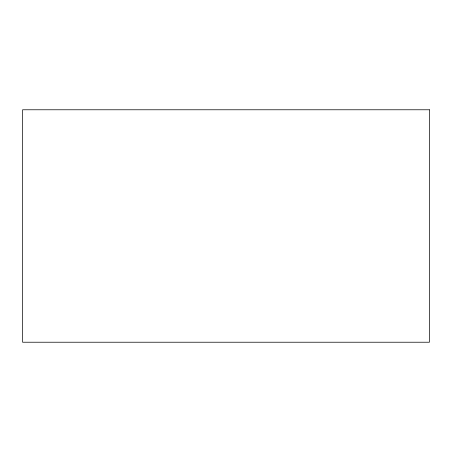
<?xml version="1.0" encoding="UTF-8"?>
<svg xmlns="http://www.w3.org/2000/svg" width="452" height="452" viewBox="0 0 452 452"><rect width="100%" height="100%" fill="white"/><g stroke="black" fill="none" stroke-linecap="round" stroke-linejoin="round"><path stroke-width="0.68" d="M429.4 109.774L22.6 109.774L22.6 342.226L429.4 342.226L429.4 109.774"/></g></svg>
